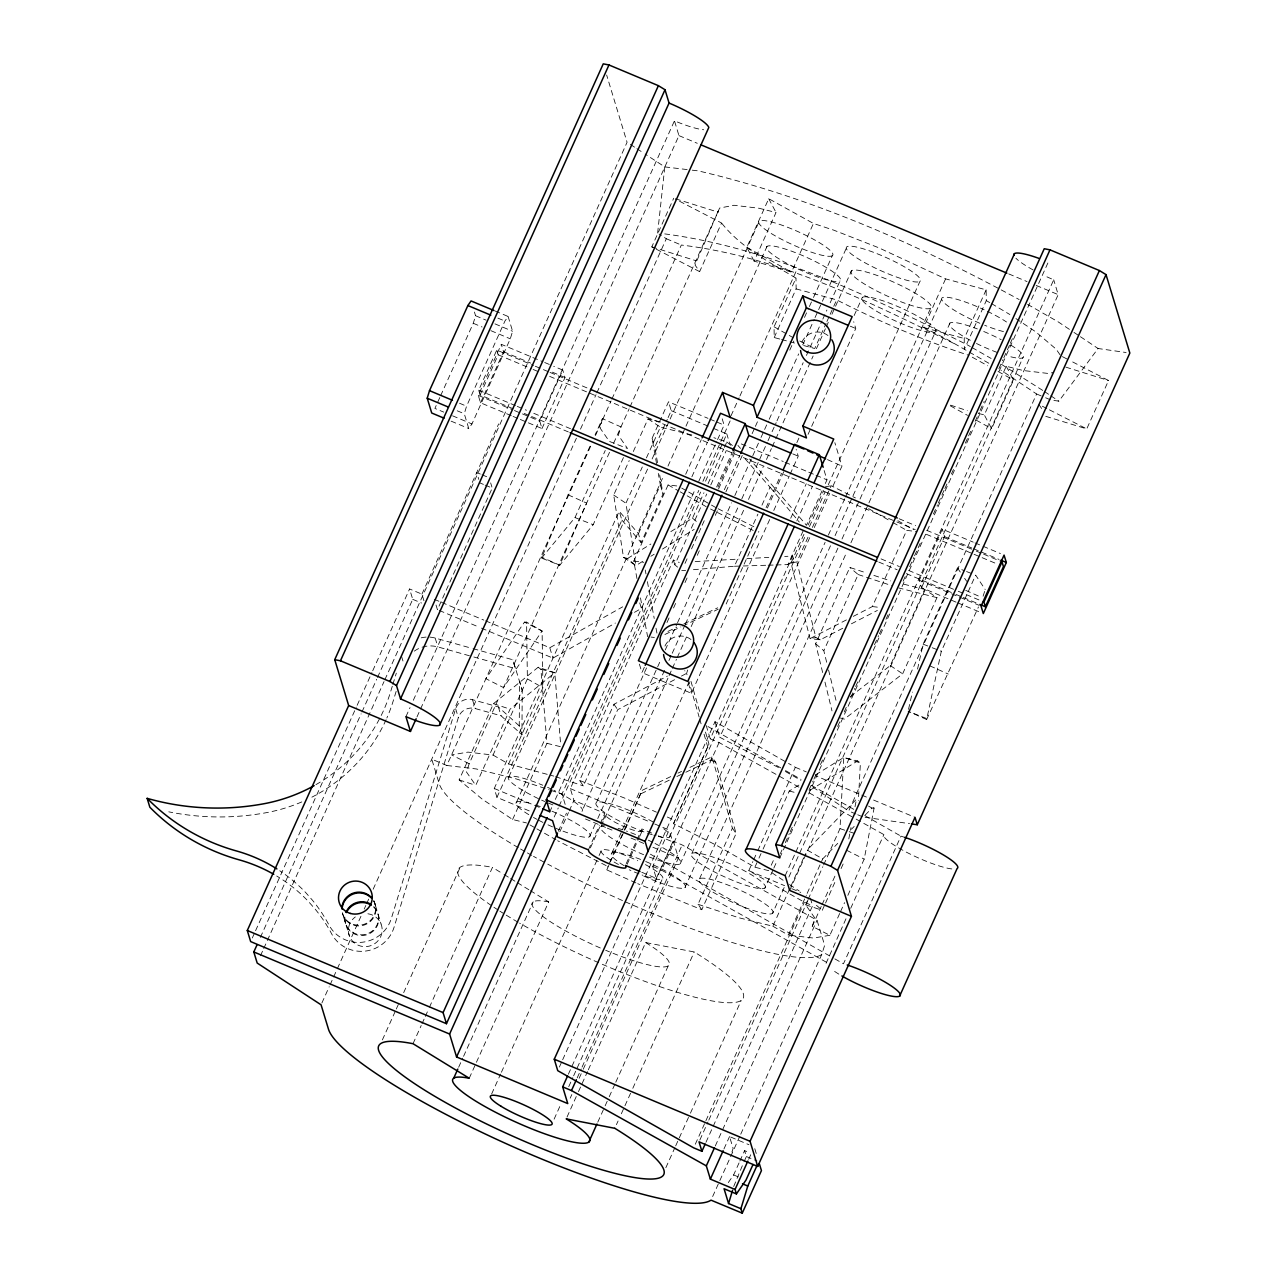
<?xml version="1.0" encoding="UTF-8"?>
<svg xmlns="http://www.w3.org/2000/svg" width="1277" height="1277" viewBox="0 0 1277 1277"><rect width="100%" height="100%" fill="white"/><g stroke="black" fill="none" stroke-linecap="round" stroke-linejoin="round"><path stroke-width="0.75" stroke-dasharray="5 3.75" d="M521.942 734.754L519.244 725.879L519.563 681.343L522.229 690.155L521.942 734.754L501.063 715.79L475.188 708.543A13.536 13.185 -16.9 0 0 458.347 717.626L394.034 927.357A33.856 32.963 -16.9 0 1 365.062 951.126A33.856 32.963 -16.9 0 1 331.924 934.365A154.278 150.207 -16.9 0 0 315.132 909.08L308.411 901.466A154.278 150.207 -16.9 0 0 276.71 876.022M823.649 864.912L839.995 828.629L843.794 757.469L857.665 760.932L860.395 762.944L858.399 800.503M657.623 233.068L664.806 166.92L645.124 154.054M848.806 838.909L850.993 827.56M855.015 806.761L856.468 799.194L807.16 850.035L822.691 858.91L837.744 843.363M847.848 895.385L864.194 859.102L874.106 808.07L870.579 806.298M908.522 709.342L912.385 692.086M917.54 669.084L923.127 644.167L957.463 567.994L964.742 570.835M926.288 718.392L908.091 711.257L926.639 719.542L941.325 651.286L975.66 575.113L985.221 589.559M440.613 395.742L473.272 323.289L475.555 315.738L474.437 312.035M508.118 316.473L512.588 331.254L510.289 338.82L471.947 423.948L468.771 428.545L464.285 413.748L466.568 406.198L504.926 321.07L508.118 316.473L494.007 310.55M733.7 1186.525L743.262 1163.491M392.278 686.292L390.554 691.926A161.844 157.566 -16.9 0 1 381.057 715.774M392.869 684.408L396.317 673.139M396.141 691.4L393.252 700.802A161.844 157.566 -16.9 0 1 386.867 717.993M519.244 725.879L498.365 706.915L472.49 699.668A13.536 13.185 -16.9 0 0 455.65 708.751L391.337 918.482A33.856 32.963 -16.9 0 1 362.365 942.234A33.856 32.963 -16.9 0 1 329.227 925.49A154.278 150.207 -16.9 0 0 312.434 900.205L305.714 892.591A154.278 150.207 -16.9 0 0 279.775 870.77M609.528 452.313L469.186 763.758L466.52 772.058L475.746 785.355L510.066 709.166L554.777 672.724L538.176 667.248L493.465 703.691L459.145 779.88L482.323 799.242L512.62 819.499L526.507 822.947M602.425 418.648L600.126 428.114L609.337 441.395L627.534 448.53L618.323 435.234L620.973 426.917L602.425 418.648L595.066 434.962M986.131 289.847L964.215 338.485L964.374 349.275L986.291 300.638L986.131 289.847L945.603 278.865L878.464 247.658L833.801 230.179L813.433 223.459L791.517 272.097L754.116 261.131L776.033 212.493L759.001 208.247L733.956 205.278L719.605 208.055L695.039 264.993L699.636 271.634L721.569 222.996L675.421 199.116M635.914 882.886L606.783 869.876L607.868 866.492M624.772 829.97L642.203 790.303L670.824 776.56M687.696 669.978L686.611 673.362L687.696 677.177M768.786 870.675L754.899 867.211L716.812 845.454L673.538 823.681L708.958 744.108L705.143 730.811M673.538 823.681L708.958 744.108M685.845 772.234L710.874 760.198L711.959 756.814L715.711 762.241L736.111 833.514L701.791 909.703L637.734 883.684M839.675 913.518L829.874 935.291L812.236 926.416L814.886 918.099L805.675 904.818L807.303 901.195M983.098 596.199L984.695 591.219M826.075 963.305L846.651 917.301M856.133 819.1L883.892 834.615L883.556 835.669A40.625 7.071 24.2 0 0 912.049 854.999A40.625 7.071 24.2 0 0 952.53 869.014M731.944 1152.03L733.126 1148.39L729.534 1136.562L748.945 1144.703M623.447 457.597L593.198 524.703L559.741 565.216L541.544 558.097L568.089 494.822L590.98 444.045M822.643 672.532L815.62 643.752L849.828 567.451L866.492 572.958M416.956 716.972L678.949 135.617L674.464 120.82A40.625 7.071 24.3 0 0 703.675 129.759M439.799 397.546L434.898 408.417L443.726 412.104M513.194 408.8L480.12 394.944L478.683 390.203L496.769 350.074L533.515 365.477M511.263 415.663L480.535 402.782L478.284 395.391L501.302 344.311L542.885 361.742M480.12 394.944L498.206 354.814L496.769 350.074M480.535 402.782L503.553 351.718L501.302 344.311M252.303 937.972L254.761 932.513M255.576 930.694L356.331 707.123M357.145 705.303L371.894 672.58M372.724 670.76L409.582 588.968L421.937 594.14L424.028 601.052M260.364 937.414L361.12 713.843M361.934 712.023L376.683 679.3M377.497 677.48L412.726 599.328L409.582 588.968M421.937 594.14L498.653 423.916M260.46 955.787L262.902 950.343M263.732 948.524L384.026 681.599M384.84 679.779L627.071 142.274L606.655 75.056M491.406 489.905L437.436 609.688L435.856 604.5M405.942 716.652L410.029 707.57M413.317 700.291L674.464 120.82M520.314 419.463L541.991 428.545L539.756 421.155L562.758 370.075L553.723 366.291M541.991 428.545L565.009 377.481L562.758 370.075M699.636 271.634L651.797 246.876L673.713 198.238M321.884 1003.004L329.211 986.738M330.025 984.934L336.537 970.488M337.351 968.684L360.944 916.311M364.2 909.08L365.829 905.473M366.643 903.669L369.085 898.242M373.155 889.223L576.406 438.203M580.492 429.136L596.024 394.689M596.838 392.869L666.307 238.735L659.076 234.01M518.223 847.625A211.28 36.746 24.3 0 1 439.224 783.759L431.77 759.177L446.79 765.482L591.443 444.508M595.513 435.441L611.044 400.994M611.859 399.174L681.327 245.04C778.906 256.645 868.935 301.611 956.074 344.535M541.544 558.097L575.001 517.584L605.25 450.478M613.614 443.247L629.13 408.832M629.944 407.028L719.605 208.055M469.186 763.758L451.547 754.883L468.005 752.121L493.05 755.074L527.385 678.901L526.587 622.122L524.464 622.122L485.883 678.694L503.505 687.569L542.102 630.998L526.587 622.122M642.523 561.465L635.85 565.599L623.495 557.347L613.694 495.045L629.226 460.582M633.312 451.515L648.014 418.872L663.162 422.639M529.237 810.895L496.961 797.359L494.263 788.484L619.201 511.231L638.436 533.754L641.134 542.629L663.05 493.991L659.251 472.522M656.554 463.647L652.084 438.282L668.525 401.792L707.969 418.329M382.382 1039.909L395.487 1010.825M396.301 1009.006L398.759 1003.562M403.676 992.644L460.199 867.227M493.05 755.074L508.581 763.949L542.917 687.76L542.102 630.998L524.464 622.122M496.961 797.359L621.899 520.106L619.201 511.231M657.543 462.769L654.782 447.158L667.312 419.367M668.094 417.627L671.223 410.667L668.525 401.792M754.116 261.131L746.806 247.339L768.722 198.701L813.433 223.459M508.9 776.783L648.03 468.052M652.116 458.97L669.308 420.835M670.122 419.032L759.32 221.081M516.578 802.084L663.896 475.204M667.983 466.121L685.174 427.987M685.988 426.167L767.014 246.381M638.436 533.754L660.353 485.116L658.278 473.4M512.62 819.499L546.955 743.31L540.905 669.26L538.176 667.248M413.014 1043.708L421.202 1025.527M422.017 1023.707L424.475 1018.264M425.305 1016.444L428.577 1009.165M429.391 1007.345L492.475 867.386L502.388 873.484M636.952 578.545L633.759 561.098L668.094 484.925L678.295 486.122M685.685 474.278L701.249 439.719M691.879 476.8L707.426 442.305M549.605 812.156L552.303 806.33M555.335 799.418L695.47 488.644M698.742 481.381L716.748 441.443M717.562 439.623L724.107 425.097L721.537 416.653M731.019 415.791L739.128 397.77M739.942 395.966L795.954 271.666M565.168 804.414L562.008 794.007L698.822 490.384M702.925 481.301L730.779 419.479M779.736 339.043L774.213 337.543L774.054 326.768L795.986 278.131C769.68 262.344 740.724 247.467 721.569 222.996M554.186 817.025L558.272 807.958M559.087 806.138L700.626 492.076M705.543 481.174L726.805 433.972L710.666 427.204M569.239 810.879L573.932 800.456L570.34 788.627L673.362 560.012L679.252 562.487M670.84 531.615L692.501 518.159L703.946 492.762M708.033 483.696L723.564 449.233M724.378 447.429L726.836 441.986L713.875 437.708M774.213 337.543L796.13 288.905L795.986 278.131M677.576 567.132L674.815 564.785L706.708 494.007M710.794 484.925L726.342 450.446M674.543 679.731L617.717 709.693L583.381 785.882L579.63 780.47L613.95 704.281L667.344 676.124M558.32 831.215L566.461 813.146M559.837 831.726L568.457 812.619M716.668 486.968L732.168 452.585M718.009 487.144L734.355 450.861M684.999 563.396L687.457 557.953M691.543 548.887L701.36 527.098M702.174 525.294L704.633 519.835M718.536 488.995L734.898 452.697M458.651 1067.253L462.737 1058.154M463.567 1056.334L533.179 901.833M769.68 519.531L691.384 693.283L641.964 672.58L644.406 667.153M724.346 489.761L739.846 455.362M646.545 667.919L581.881 811.39A40.625 7.071 24.3 0 0 553.963 790.287M666.993 622.522L669.451 617.078M673.554 607.996L675.996 602.552M684.999 582.567L687.457 577.124M697.274 555.335L699.732 549.876M715.28 515.381L717.738 509.938M725.927 491.773L742.288 455.442M752.121 433.653L754.563 428.21M755.393 426.39L757.836 420.947M789.761 350.121L793.847 341.039M804.494 317.43L808.58 308.348M809.395 306.528L812.683 299.265M813.497 297.461L832.317 255.687A40.625 7.071 24.3 0 0 783.631 225.79A40.625 7.071 24.3 0 0 771.531 233.675A40.625 7.071 24.3 0 0 832.317 255.687M469.234 1078.235L548.695 901.913L530.498 890.739M596.519 802.483L661.183 659.012M665.269 649.929L676.73 624.501M677.544 622.697L731.561 502.835M734.834 495.572L760.198 439.272M761.028 437.452L768.387 421.107M769.201 419.303L798.668 353.921M802.754 344.838L814.215 319.41M815.029 317.59L821.59 303.064M822.404 301.26L846.954 246.78M589.575 836.69L596.934 820.345M597.764 818.525L665.684 667.807M668.956 660.544L671.415 655.085M672.229 653.265L684.504 626.033M685.334 624.214L738.521 506.171M741.793 498.908L767.174 442.608M767.988 440.804L771.26 433.542M772.074 431.722L776.177 422.639M776.991 420.819L803.169 362.716M806.441 355.437L822.005 320.942M822.819 319.122L826.905 310.04M830.178 302.777L840.011 280.988A40.625 7.071 24.3 0 0 791.309 251.09A40.625 7.071 24.3 0 0 779.209 258.976A40.625 7.071 24.3 0 0 840.011 280.988M588.378 849.875L599.344 825.565M600.126 823.825L604.819 813.401L573.932 800.456M803.68 345.54L814.742 348.525L826.107 323.304M826.921 321.517L829.348 316.105M830.162 314.302L836.658 299.887C879.294 321.485 923.383 340.464 968.828 355.309M590.389 847.88L602.137 821.829M602.92 820.089L605.266 814.886L604.819 813.401M601.164 826.331L668.286 677.417M669.1 675.613L671.558 670.154M672.372 668.334L676.459 659.267M677.273 657.447L687.92 633.839M691.192 626.576L744.395 508.533M748.482 499.451L763.215 466.759M766.487 459.497L771.388 448.61M772.218 446.79L813.13 355.98M816.402 348.717L825.405 328.748M826.235 326.928L828.677 321.485M831.95 314.222L851.599 270.628M491.645 1093.942L500.6 1074.069M501.414 1072.265L598.274 857.346M599.089 855.542L601.531 850.115M693.443 569.686L734.435 566.254L757.899 514.152M761.954 505.181L770.047 487.207L742.975 456.4M766.088 507.687L781.588 473.304M611.891 853.084L621.723 831.279M622.538 829.475L688.83 682.365M767.397 508.038L783.759 471.708M796.848 442.656L799.306 437.213M854.137 315.531L862.326 297.381M609.512 862.853L623.399 832.029M624.214 830.21L642.203 790.303M726.15 604.021L758.841 531.471M606.783 869.876L623.958 831.79M773.766 510.481L789.266 476.082M790.08 474.278L798.237 456.176L796.178 449.408M808.07 434.34L855.766 328.492L853.722 321.74M626.225 863.683L641.884 828.949L656.41 835.03M627.167 864.306L639.202 837.361M639.697 836.515L642.331 830.417L641.884 828.949M790.702 518.239L806.25 483.744M796.864 520.888L812.427 486.329M559.39 1067.029L561.848 1061.57M562.662 1059.75L715.024 721.681L786.808 762.449M776.065 564.961L787.957 564.594L803.616 529.843M641.788 872.271L656.314 878.368L652.755 866.46L669.164 830.05L652.691 823.138M798.891 787.127L719.079 742.544L710.267 738.856L792.666 556.006L784.701 556.469M822.069 490.751L806.505 525.294L749.583 458.97M825.341 483.488L826.985 479.849L823.713 469.074M842.756 628.252L820.233 639.825L810.033 638.612L791.006 563.029L804.079 534.009M808.165 524.943L823.697 490.48M669.515 837.089L805.516 535.478M809.458 526.539L825.006 492.044M828.278 484.781L919.935 281.387A40.625 7.071 24.3 0 0 871.249 251.473A40.625 7.071 24.3 0 0 859.15 259.375A40.625 7.071 24.3 0 0 919.935 281.387M820.233 639.825L815.875 637.494L796.848 561.912L808.293 536.516M812.38 527.449L831.183 485.723L855.414 497.918M778.475 767.525L719.765 737.292L810.193 536.627M814.263 527.593L829.747 493.241M833.003 486.01L841.958 466.121L834.839 442.656M656.314 878.368L672.756 841.894L669.164 830.05M568.377 1074.228L673.362 841.24L682.189 844.943L817.025 920.238L824.655 945.331L821.718 954.526L740.325 1135.125M826.411 962.235L661.566 870.164L719.079 742.544M554.106 1119.163L560.603 1104.717M568.744 1086.663L572.814 1077.628M573.628 1075.825L662.348 878.959M577.188 1077.916L581.258 1068.897M582.073 1067.077L682.189 844.943M570.196 1098.172L571.825 1094.549M579.151 1078.299L582.408 1071.068M583.222 1069.264L678.438 857.952L673.362 841.24M680.242 863.827L825.102 542.39M828.374 535.127L844.736 498.812M845.55 496.992L930.678 308.124A44.025 7.662 24.3 0 0 877.922 275.736A44.025 7.662 24.3 0 0 864.816 284.276A44.025 7.662 24.3 0 0 930.678 308.124M567.02 1117.056L577.667 1093.431M578.481 1091.612L587.5 1071.611M588.314 1069.807L645.651 942.554L694.241 951.972A156.433 27.2 24.3 0 1 734.722 1002.461A156.433 27.2 24.3 0 1 600.429 963.481M988.845 363.259L945.331 338.389L923.686 327.503L945.603 278.865M691.831 853.467L830.96 544.752M835.062 535.67L852.238 497.535M853.068 495.715L942.266 297.764M684.887 887.691L837.92 548.088M842.022 539.006L859.213 500.871M860.028 499.052L935.323 331.988A40.625 7.071 24.3 0 0 886.621 302.09A40.625 7.071 24.3 0 0 874.522 309.976A40.625 7.071 24.3 0 0 935.323 331.988M699.525 878.768L846.843 551.887M850.929 542.805L868.121 504.67M868.935 502.851L949.944 323.065M597.764 1122.18L604.324 1107.638M605.138 1105.834L608.427 1098.555M609.241 1096.735L614.971 1084.013M615.785 1082.194L668.222 965.859M701.791 909.703L698.024 904.292L732.391 828.15L711.959 756.814L688.702 767.988M826.65 662.236L823.825 650.711L858.16 574.538L849.828 567.451M616.424 1124.654L618.068 1121.03M621.34 1113.752L631.987 1090.127M632.817 1088.307L694.241 951.972M705.973 1142.276L812.603 905.68L804.366 902.216L748.785 870.659L752.871 861.592M753.685 859.772L756.958 852.525M757.772 850.705L795.363 767.301L788.516 763.423M754.899 867.211L758.171 859.964M758.985 858.144L762.257 850.881M763.087 849.077L789.234 791.038L799.163 784.924M853.323 616.36L872.367 606.559L906.702 530.386L916.902 531.599M771.244 865.231L774.5 857.968M764.827 888.09A40.625 7.071 24.3 0 0 716.142 858.176A40.625 7.071 24.3 0 0 704.026 866.077A40.625 7.071 24.3 0 0 764.827 888.09L773.016 869.924M773.83 868.105L777.102 860.842M780.375 853.579L782.019 849.939M785.291 842.676L789.378 833.594M790.192 831.79L792.65 826.331M809.027 790.016L813.114 780.933M813.928 779.114L816.386 773.67M820.472 764.588L822.931 759.145M837.664 726.453L840.122 721.01M844.209 711.928L846.667 706.484M850.753 697.402L854.856 688.319M855.67 686.499L858.128 681.056M874.49 644.741L878.576 635.659M879.406 633.839L881.864 628.396M885.951 619.313L888.409 613.87M903.142 581.179L905.585 575.719M909.687 566.653L913.773 557.57M914.587 555.75L920.318 543.044M933.423 513.977L937.51 504.894M938.324 503.09L944.054 490.368M944.868 488.564L947.326 483.105M951.413 474.022L953.871 468.579M965.332 443.151L967.79 437.708M968.604 435.888L971.063 430.445M975.149 421.362L979.251 412.279M980.066 410.46L984.152 401.393M998.885 368.702L1002.972 359.619M1003.802 357.799L1009.532 345.093M1010.346 343.274L1012.805 337.83M779.784 857.873L1048.305 262.04M1006.228 366.276L1013.539 380.051L991.622 428.689L984.312 414.913L1006.228 366.276L1023.26 370.522L1048.321 373.475L1053.701 372.437M785.179 875.639L795.012 853.834M795.826 852.014L1053.701 279.807A40.625 7.071 24.3 0 1 1044.011 275.481M956.058 602.137L921.547 587.659L919.296 580.269L942.314 529.189L973.202 542.134M772.521 913.39A40.625 7.071 24.3 0 0 723.82 883.476A40.625 7.071 24.3 0 0 711.72 891.378A40.625 7.071 24.3 0 0 772.521 913.39L785.61 884.322M788.883 877.06L1022.941 357.672M921.547 587.659L944.565 536.595L942.314 529.189M698.024 904.292L738.776 917.732L772.84 926.224L790 888.122M790.814 886.318L805.532 853.659M850.402 696.572L890.292 665.572L924.628 589.399L936.983 597.636L902.647 673.825L844.336 719.143L840.33 717.961M789.681 890.436L1058.186 294.636L1053.701 279.807M665.844 1167.705L674.863 1147.704M675.677 1145.884L689.596 1114.981M690.426 1113.177L741.203 1000.466M772.84 926.224L788.356 935.083L806.346 895.177M807.16 893.373L822.691 858.91M695.295 1144.24L705.064 1122.563M705.878 1120.759L804.366 902.216M808.118 899.375L822.835 866.732M699.844 1140.026L707.985 1121.972M708.799 1120.152L808.102 899.822M855.909 814.008L848.694 810.975L1036.605 393.986L1000.929 370.154M812.236 926.416L821.239 906.462M822.053 904.659L835.972 873.835M715.28 1145.996L721.792 1131.55M722.606 1129.746L817.025 920.238M805.675 904.818L822.276 910.293L824.719 904.85M825.549 903.031L836.164 879.454M841.08 868.568L843.522 863.14M723.947 1148.965L729.534 1136.562M840.489 911.714L844.576 902.647M712.646 1196.533L739.511 1136.945M926.639 719.542L978.485 606.942M850.705 908.314L883.892 834.615M728.305 1182.598L733.621 1174.936L739.112 1162.772M739.894 1161.032L744.587 1150.609L749.886 1152.828M744.044 1161.751L746.391 1156.531L744.587 1150.609M748.657 1159.324L751.052 1154.009M904.691 837.377L900.971 836.148L843.474 963.784L834.855 958.883M1045.783 416.334L1086.743 428.896L1108.548 380.53L1070.956 361.056M623.495 557.347L627.518 558.528L635.85 565.599L625.906 503.218L642.315 466.983M646.417 457.916L660.369 427.125L694.433 435.617M1045.64 397.77L1051.067 400.052L1058.841 401.154L1098.076 348.509L1126.106 352.516M851.44 829.236L854.185 826.427M865.136 815.125L871.983 808.054L874.106 808.07M627.518 558.528L650.839 544.034M650.855 556.277L654.175 554.218M662.508 549.046L694.177 529.38M787.957 564.594L794.118 560.779L792.666 556.006M815.684 774.756L843.794 757.469L860.395 762.944M809.73 790.415L857.665 760.932M485.611 620.845L549.78 647.742L622.649 606.846M481.429 628.124L552.941 658.102L615.386 623.048M634.461 612.337L641.405 608.443L638.771 599.823M681.439 676.092L686.611 673.362L684.727 670.664M846.396 619.92L810.033 638.612L815.875 637.494M851.408 623.799L877.379 610.438M677.975 773.128L681.551 771.42M641.118 793.687L669.739 779.96M676.89 776.512L684.057 773.08M667.951 631.413L676.842 627.199M683.945 623.83L717.706 607.804M664.918 634.493L680.912 626.911M682.684 626.065L718.217 609.209M825.341 486.856L831.183 485.723M791.006 563.029L796.848 561.912M829.874 935.291L813.417 938.052L788.356 935.083M681.726 570.659L685.637 570.324M695.167 561.577L738.936 559.071M746.901 558.624L768.786 557.379M734.435 566.254L766.152 565.264M768.131 565.2L774.085 565.025M664.742 233.899C771.899 247.961 870.994 297.158 966.881 344.598L970.344 346.578M664.806 166.92L690.25 169.937M692.23 170.176L698.136 170.863C810.863 197.089 917.812 244.434 1019.158 299.552M633.759 561.098L643.816 562.295M872.367 606.559L879.167 607.373M650.999 637.063L654.399 637.462M446.79 765.482L476.305 768.962L516.419 778.97L549.238 789.793M865.072 817.312L909.543 823.649M978.629 413.493L984.312 414.913M903.813 584.196L924.628 589.399M936.983 597.636L898.896 587.979M540.905 669.26L554.777 672.724L560.683 744.826M789.234 791.038L796.178 792.762M546.955 743.31L560.842 746.774M508.581 763.949L553.755 776.097M796.13 288.905L836.658 299.887M923.686 327.503L964.215 338.485M781.588 339.538L794.47 343.034M421.202 637.83A27.088 26.37 -16.9 0 1 435.186 638.053L471.165 648.125M473.049 648.652L512.811 659.778L522.229 690.155M414.291 651.126A27.088 26.37 -16.9 0 1 437.883 646.928L471.963 656.474M473.863 657.001L515.509 668.669L512.811 659.778M675.581 198.813L718.281 212.205M1065.848 367.137L1108.548 380.53M651.797 246.876L696.364 260.843M950.615 405.16L967.28 410.667M873.899 575.4L890.564 580.907M858.16 574.538L891.49 585.536M493.465 703.691L510.066 709.166M839.995 828.629L847.385 831.072M849.221 831.678L856.596 834.104M555.607 776.719L583.381 785.882M551.057 790.399L562.008 794.007M459.145 779.88L475.746 785.355M966.561 571.553L972.02 573.692M923.127 644.167L930.406 647.024M932.226 647.726L941.325 651.286M575.001 517.584L593.198 524.703M579.63 780.47L624.277 797.949L656.426 812.156M866.397 797.056L815.444 775.714M873.596 800.056L915.018 817.344M678.949 135.617L697.274 143.295M1008.718 273.901L1027.043 281.579M1036.206 285.425L1058.186 294.636M666.307 238.735L681.327 245.04M1036.605 393.986L1043.836 397.019M850.274 326.194L855.766 328.492M497.87 318.117L504.926 321.07M475.555 315.738L486.138 320.176M494.949 323.863L512.588 331.254M709.773 419.079L715.152 421.346M716.94 422.096L724.107 425.097M792.746 453.878L798.237 456.176M473.272 323.289L482.083 326.992M490.895 330.679L510.289 338.82M671.223 410.667L708.879 426.454M741.33 443.949L783.248 461.508M785.068 462.274L806.936 471.436M808.756 472.203L814.231 474.501M816.051 475.267L826.985 479.849M544.688 362.508L551.919 365.525M975.005 542.901L1000.45 553.564M503.553 351.718L530.673 363.083M552.366 372.166L565.009 377.481M944.565 536.595L971.813 548.025M973.633 548.775L999.061 559.438M535.35 366.26L548.216 371.639M550.052 372.421L588.633 388.591M899.12 518.749L915.657 525.693M926.687 530.306L974.447 550.339M976.298 551.105L981.805 553.42M983.641 554.186L1002.014 561.896M498.206 354.814L531.28 368.686M533.116 369.452L538.623 371.767M549.653 376.38L895.049 521.176M896.885 521.958L915.258 529.652M926.288 534.281L972.212 553.532M974.064 554.298L996.108 563.54M478.683 390.203L515.429 405.607M517.265 406.389L526.459 410.236M533.802 413.317L570.548 428.721M881.05 558.879L899.423 566.589M908.601 570.436L956.377 590.469M958.213 591.235L983.928 602.01M524.224 413.429L529.732 415.743M531.567 416.51L568.313 431.913M878.815 562.072L897.188 569.781M906.367 573.628L954.142 593.661M955.978 594.428L961.485 596.742M963.321 597.508L978.022 603.67M478.284 395.391L512.636 409.789M514.439 410.54L528.901 416.605M530.705 417.356L539.756 421.155M919.296 580.269L957.447 596.263M959.266 597.013L979.251 605.394M513.083 416.43L518.494 418.696M957.878 602.904L979.682 612.034M459.512 403.229L466.568 406.198M457.214 410.795L464.285 413.748M452.553 415.807L471.947 423.948M451.116 421.155L468.771 428.545M480.264 474.022L476.736 472.554L478.827 479.45M482.02 474.773L487.319 476.991M479.881 482.898L483.408 484.382M485.164 485.116L492.236 488.085L490.655 482.898M434.292 599.328L439.783 601.627M441.619 602.393L483.791 620.079M412.726 599.328L421.554 603.031M439.272 610.454L479.593 627.358M795.363 767.301L806.314 771.883M857.729 814.758L863.14 817.041M710.874 760.198L715.711 762.241M570.34 788.627L650.871 822.372M748.785 870.659L784.621 885.679M791.804 888.696L800.759 892.447M658.23 835.797L672.756 841.894M585.489 818.988L605.537 827.4M607.357 828.15L612.832 830.449M631.061 838.095L643.816 843.443M652.93 847.258L678.438 857.952M494.263 788.484L540.889 808.022M652.755 866.46L661.566 870.164M746.391 1156.531L756.974 1160.969M733.621 1174.936L740.692 1177.889M965.715 590.341L980.88 597.109M568.089 494.822L586.638 503.106L559.741 565.216L541.193 556.948M929.959 665.892L948.236 674.048M667.344 817.041L674.623 820.297M827.464 459.608L841.958 466.121M799.769 340.991L814.742 348.525M718.121 508.757L754.468 527.05M710.539 509.012L715.727 511.614M717.466 512.492L753.813 530.785M846.619 850.259L864.194 859.102M606.144 865.614L557.666 840.745M1042.335 406.214L1047.667 408.927M1049.439 409.837L1086.743 428.896M1062.416 356.634L1069.248 360.178M972.276 357.209L987.744 365.781M998.071 371.479L1013.539 380.051M746.806 247.339L791.517 272.097M950.359 405.847L967.551 415.36M976.155 420.133L991.622 428.689M809.299 792.937L854.409 818.142M707.937 726.517L783.775 769.584M785.499 770.558L801.014 779.369M811.342 785.243L854.441 809.714M864.768 815.588L900.971 836.148M650.408 854.185L833.131 957.91M1027.586 304.373L1057.931 321.708L1072.393 331.35M986.291 300.638L989.755 302.601M991.479 303.591L1009.884 314.541M972.068 347.567L991.128 358.454M1001.535 364.392L1042.782 390.443M774.054 326.768L793.097 337.639M897.859 520.713L913.438 529.62M868.615 508.629L891.123 521.479M892.846 522.469L906.702 530.386M681.758 488.101L686.962 491.07M688.686 492.06L716.381 507.879M668.094 484.925L678.47 490.847M680.21 491.837L685.398 494.806M687.138 495.795L706.181 506.666M868.536 806.09L871.983 808.054M785.371 771.468L800.887 780.343M527.385 678.901L542.917 687.76M529.971 824.926L535.159 827.895M536.899 828.885L555.942 839.771M504.048 874.49L509.012 877.538M510.656 878.56L515.621 881.609M517.281 882.615L528.854 889.734M630.359 144.413L635.276 147.621M636.92 148.707L643.48 152.985M812.97 787.239L848.694 810.975M1073.989 332.419L1078.81 335.643M1080.422 336.713L1098.076 348.509M1015.933 318.596L1035.647 331.749L1056.095 349.116L1060.708 355.756M1044.394 391.512L1049.215 394.721M1050.811 395.79L1058.841 401.154M648.014 418.872L660.369 427.125M890.292 665.572L902.647 673.825M613.694 495.045L625.906 503.218M771.978 872.798L783.136 880.268M789.521 884.53L799.099 890.915M732.375 445.529L729.614 443.183L726.805 433.972M726.836 441.986L733.78 447.876M692.501 518.159L698.056 522.884M815.62 643.752L823.825 650.711M816.434 905.329L822.276 910.293M737.93 445.402L740.516 448.419M621.899 520.106L641.134 542.629M770.047 487.207L799.306 522.054M1038.792 404.394L1042.479 409.709M957.463 567.994L960.527 572.415M964.63 578.321L966.673 581.274M732.391 828.15L736.111 833.514M613.95 704.281L617.717 709.693M768.722 198.701L776.033 212.493M810.304 898.098L812.603 905.68M652.084 438.282L654.782 447.158M660.353 485.116L663.05 493.991M673.362 560.012L674.815 564.785M715.024 721.681L719.765 737.292M706.213 725.528L710.267 738.856M688.287 683.147L691.384 693.283M639.394 664.12L641.964 672.58M754.787 1148.693L756.942 1155.797M549.78 647.742L552.941 658.102M498.365 706.915L501.063 715.79M472.49 699.668L475.188 708.543M435.186 638.053L437.883 646.928M455.65 708.751L458.347 717.626M401.505 656.218L403.66 663.322M374.081 900.955L375.199 904.659M375.422 905.393L381.041 923.957M345.237 922.313L342.539 913.438A16.936 16.489 -16.9 0 0 364.967 924.787A16.936 16.489 -16.9 0 0 373.874 901.386M346.147 925.202L349.515 936.296M690.969 681.391L700.227 713.699M688.239 679.077L699.142 717.083M699.7 718.983L701.328 724.682M704.058 734.195L707.873 747.492M828.55 669.93L836.547 702.589M824.974 682.11L831.981 710.89M645.252 570.037L645.97 573.916M647.407 581.673L654.223 618.483M656.011 628.172L657.096 633.999M640.495 597.907L647.599 636.664M598.642 962.698A156.433 27.2 24.3 0 1 519.611 923.143M517.999 922.202A156.433 27.2 24.3 0 1 499.866 911.155M498.094 910.022A156.433 27.2 24.3 0 1 493.002 906.654M491.358 905.537A156.433 27.2 24.3 0 1 492.475 867.386M645.651 942.554A75.167 13.073 24.3 0 1 665.955 966.689A75.167 13.073 24.3 0 1 605.697 950.28M600.318 947.981A75.167 13.073 24.3 0 1 538.112 912.576A75.167 13.073 24.3 0 1 548.695 901.913M645.428 864.609A33.856 5.89 24.3 0 1 662.843 878.337A33.856 5.89 24.3 0 1 642.108 875.032M638.995 873.867A33.856 5.89 24.3 0 1 629.322 869.813M618.435 864.465A33.856 5.89 24.3 0 1 602.552 849.748A33.856 5.89 24.3 0 1 637.766 860.746M801.924 342.06A16.936 16.489 -16.9 0 1 827.975 335.532M373.634 900.652A16.936 16.489 -16.9 0 1 364.743 924.037A16.936 16.489 -16.9 0 1 342.316 912.704M373.618 906.957A16.936 16.489 -16.9 0 1 367.297 934.62A16.936 16.489 -16.9 0 1 345.221 916.71M821.718 954.526A211.28 36.746 24.3 0 1 624.325 901.37M622.506 900.572A211.28 36.746 24.3 0 1 547.737 864.13M544.146 862.198A211.28 36.746 24.3 0 1 533.515 856.356M531.775 855.382A211.28 36.746 24.3 0 1 526.603 852.461M524.895 851.504A211.28 36.746 24.3 0 1 519.883 848.598M1033.093 269.91A40.625 7.071 24.3 0 1 1015.901 258.209M367.904 913.773A16.936 16.489 -16.9 0 1 380.722 936.6A16.936 16.489 -16.9 0 1 354.671 943.144A16.936 16.489 -16.9 0 1 355.325 916.934M664.934 646.066A16.936 16.489 -16.9 0 1 690.985 639.522M642.331 830.417A20.32 3.528 24.3 0 1 625.155 827.097A20.32 3.528 24.3 0 1 605.266 814.886M838.829 974.128A40.625 7.071 24.2 0 1 832.381 969.818M655.037 843.49A44.025 7.662 24.3 0 1 680.833 863.188A44.025 7.662 24.3 0 1 648.844 856.819M643.624 854.696A44.025 7.662 24.3 0 1 604.468 825.692M618.1 828.342A44.025 7.662 24.3 0 1 627.486 831.439M630.854 832.684A44.025 7.662 24.3 0 1 636.042 834.743M648.269 840.154A44.025 7.662 24.3 0 1 653.377 842.644M552.909 804.909A40.625 7.071 24.3 0 1 541.608 800.12M538.399 798.636A40.625 7.071 24.3 0 1 508.294 777.517A40.625 7.071 24.3 0 1 542.693 785.211M547.562 787.318A40.625 7.071 24.3 0 1 552.382 789.537M1003.467 331.573A40.625 7.071 24.3 0 1 984.663 325.268M979.842 323.273A40.625 7.071 24.3 0 1 941.66 298.515A40.625 7.071 24.3 0 1 984.152 309.768M987.329 311.269A40.625 7.071 24.3 0 1 1006.515 321.996M551.999 811.198A40.625 7.071 24.3 0 1 590.182 835.11A40.625 7.071 24.3 0 1 555.782 828.262M552.542 826.873A40.625 7.071 24.3 0 1 546.093 823.936M542.948 822.42A40.625 7.071 24.3 0 1 538.351 820.089M536.883 819.307A40.625 7.071 24.3 0 1 533.483 817.44M528.79 814.678A40.625 7.071 24.3 0 1 532.222 803.935M535.542 804.957A40.625 7.071 24.3 0 1 540.889 806.793M1010.745 345.077A40.625 7.071 24.3 0 1 1007.314 355.836M997.114 352.404A40.625 7.071 24.3 0 1 973.218 341.853M970.249 340.289A40.625 7.071 24.3 0 1 949.481 323.528A40.625 7.071 24.3 0 1 977.352 328.923M983.753 331.493A40.625 7.071 24.3 0 1 1001.184 339.682M645.699 861.512A40.625 7.071 24.3 0 1 685.494 886.94A40.625 7.071 24.3 0 1 641.405 874.937M624.102 865.678A40.625 7.071 24.3 0 1 612.433 852.813A40.625 7.071 24.3 0 1 640.878 859.549M663.769 828.805A40.625 7.071 24.3 0 1 653.888 835.238M652.26 834.743A40.625 7.071 24.3 0 1 604.213 812.156A40.625 7.071 24.3 0 1 605.777 802.69A40.625 7.071 24.3 0 1 654.255 822.659M373.985 906.798A16.936 16.489 -16.9 0 1 365.541 934.317A16.936 16.489 -16.9 0 1 345.508 913.773M386.117 719.669A161.844 157.566 -16.9 0 1 311.891 797.167M301.771 801.924A161.844 157.566 -16.9 0 1 266.127 812.715A251.617 244.976 -16.9 0 1 168.787 811.837M379.381 719.047A161.844 157.566 -16.9 0 1 315.754 784.732"/><path stroke-width="1.5" d="M444.061 418.186L431.722 413.014L427.22 398.216L429.503 390.65L467.877 305.538L471.053 300.941L494.007 310.55M257.092 944.693L253.804 951.956L257.188 963.05L321.07 1004.807L328.54 1029.374A211.28 36.746 24.3 0 0 510.002 1145.389A211.28 36.746 24.3 0 0 711.018 1200.157L742.256 1213.15L740.915 1208.712L728.56 1203.525L732.567 1190.308M740.915 1208.712L747.779 1186.03L757.165 1165.183M348.669 705.543L410.444 731.45L405.942 716.652A40.625 7.071 24.3 0 0 439.735 725.081L440.31 723.309A40.625 7.071 24.3 0 0 400.547 698.886L396.508 685.573L665.014 89.741L658.389 85.671L608.969 64.967L603.255 63.85L334.734 659.682L348.669 705.543L247.291 930.502L250.659 941.596L446.455 1023.691L547.274 799.977M410.444 731.45L416.142 718.775M334.734 659.682L340.464 660.784L608.969 64.967M396.508 685.573L389.884 681.503L658.389 85.671M400.547 698.886L669.068 103.054L665.014 89.741M439.735 725.081L708.815 127.477A40.625 7.071 24.3 0 0 669.068 103.054M446.455 1023.691L443.087 1012.597L683.227 479.737M702.079 437.899L722.559 392.438L753.446 405.384L757.038 417.228L806.457 437.931L802.866 426.103L852.174 316.664L802.77 295.945L753.446 405.384M542.677 808.772L549.844 811.789L546.253 799.945L689.436 482.243M708.24 440.501L720.515 413.269L745.225 423.629L748.817 435.457L740.66 453.558M548.918 796.337L551.377 790.878M553.021 787.239L556.293 779.976M560.395 770.877L562.854 765.418M564.482 761.778L567.77 754.499M569.398 750.876L574.331 739.958M575.959 736.318L579.247 729.039M580.875 725.4L585.792 714.497M592.352 699.94L597.269 689.037M603.829 674.479L608.746 663.561M616.951 645.38L620.223 638.101M628.412 619.92L631.7 612.641M635.802 603.542L638.261 598.083M567.563 1076.032L562.678 1086.871L567.754 1103.583L456.575 1056.973L449.6 1034.035L547.147 817.615M456.575 1056.973L557.506 833.019M714.226 492.411L638.372 660.736L687.776 681.455L763.646 513.115M732.982 450.765L745.225 423.629M453.734 1078.155L457.82 1069.072M645.22 665.333L721.904 495.189M757.038 417.228L806.362 307.789L802.77 295.945M783.216 469.681L794.629 444.332L819.339 454.692L823.17 467.27M648.157 851.52L645.077 841.367L788.26 523.682M807.894 480.104L819.339 454.692M705.159 1144.08L701.903 1151.295L693.666 1147.847L557.746 1070.669L554.266 1059.208L794.406 526.347M814.072 482.69L833.737 439.049L802.866 426.103M753.031 1164.48L745.976 1180.108L736.414 1193.915L735.057 1189.478L710.363 1179.118L706.325 1165.869L571.489 1090.558L576.374 1079.719M588.761 1142.181L596.95 1123.999M745.991 849.46L1014.497 253.628M701.903 1151.295L699.03 1141.83L757.708 1166.428L750.062 1141.287L851.44 916.327L789.681 890.436L785.179 875.639A40.625 7.071 24.3 0 1 745.433 851.216A40.625 7.071 24.3 0 1 779.784 857.873L775.746 844.56L1044.251 248.728L1049.981 249.845L1099.401 270.548L1106.026 274.619L1129.842 353.043L917.269 824.75L911.475 823.92M775.746 844.56L781.476 845.661L1049.981 249.845M851.44 916.327L837.552 870.371L830.912 866.317L1099.401 270.548M837.552 870.371L1106.026 274.619M706.325 1165.869L714.466 1147.8M710.363 1179.118L723.149 1150.753M985.365 606.751L1003.451 566.621L1002.014 561.896L983.928 602.01L985.365 606.751L979.858 604.436M1006.324 562.487L983.306 613.551L981.055 606.16L1004.073 555.096L1006.324 562.487L1000.881 560.204M735.057 1189.478L747.843 1161.096M757.708 1166.428L915.018 817.344L917.269 824.75M742.256 1213.15L761.443 1170.594L759.272 1163.491M899.631 996.124L957.111 868.504A40.625 7.071 24.2 0 0 908.426 838.606L904.691 837.377M847.21 964.997L850.929 966.226A40.625 7.071 24.2 0 1 899.95 995.868A40.625 7.071 24.2 0 1 841.894 975.963M745.449 425.193L803.919 449.025M781.476 845.661L830.912 866.317M700.929 144.828L1006.899 273.134M806.362 307.789L848.455 325.427M467.877 305.538L490.815 315.148M748.817 435.457L790.91 453.112M590.469 389.357L897.284 517.983M572.383 429.487L877.363 557.347M570.149 432.68L876.964 561.305M429.503 390.65L452.457 400.276M427.22 398.216L448.403 407.092M340.464 660.784L389.884 681.503M546.253 799.945L645.077 841.367M539.995 815.396L552.542 820.664L557.49 836.93L588.378 849.875L588.825 851.36A20.32 3.528 24.3 0 0 608.698 863.571A20.32 3.528 24.3 0 0 625.89 866.891L625.443 865.423L639.969 871.505M247.291 930.502L443.087 1012.597M554.266 1059.208L750.062 1141.287M253.804 951.956L449.6 1034.035M562.678 1086.871L571.489 1090.558M742.48 1183.811L747.779 1186.03M736.414 1193.915L724.059 1188.743L728.56 1203.525M807.543 450.653L812.97 453.096M816.594 454.724L825.66 458.794M722.559 392.438L730.205 417.595M314.142 785.658A161.844 157.566 -16.9 0 1 263.429 803.84A251.617 244.976 -16.9 0 1 147.158 798.348L149.856 807.224A204.001 198.621 -16.9 0 0 239.102 859.82A154.278 150.207 -16.9 0 1 273.773 874.298M831.838 339.794A16.936 16.489 -16.9 0 1 822.755 364.121A16.936 16.489 -16.9 0 1 800.567 350.536M341.869 908.41A16.936 16.489 -16.9 0 1 371.064 897.188M346.466 912.56A16.936 16.489 -16.9 0 1 371.336 905.201M1013.938 255.384A40.625 7.071 24.3 0 1 1038.808 258.337M694.018 642.602A16.936 16.489 -16.9 0 1 686.451 667.855A16.936 16.489 -16.9 0 1 663.577 654.526M342.092 909.16A16.936 16.489 -16.9 0 1 371.288 897.923M345.987 912.401A16.936 16.489 -16.9 0 1 370.569 904.116M147.158 798.348A204.001 198.621 -16.9 0 0 236.405 850.945A154.278 150.207 -16.9 0 1 276.917 868.919M614.796 1128.293L566.19 1118.875A75.167 13.073 24.3 0 1 573.245 1142.101A75.167 13.073 24.3 0 1 476.289 1101.46A75.167 13.073 24.3 0 1 469.234 1078.235L413.014 1043.708A156.433 27.2 24.3 0 0 427.699 1092.043A156.433 27.2 24.3 0 0 629.481 1176.628A156.433 27.2 24.3 0 0 614.796 1128.293M500.999 1106.249A33.856 5.89 24.3 0 0 551.664 1124.59A33.856 5.89 24.3 0 0 511.087 1099.673A33.856 5.89 24.3 0 0 500.999 1106.249M806.92 351.909A16.936 16.489 -16.9 0 0 830.561 334.702A16.936 16.489 -16.9 0 0 803.824 323.496A16.936 16.489 -16.9 0 0 806.92 351.909M350.521 913.47A16.936 16.489 -16.9 0 0 371.83 893.565A16.936 16.489 -16.9 0 0 343.816 885.711A16.936 16.489 -16.9 0 0 350.521 913.47M669.93 655.899A16.936 16.489 -16.9 0 0 693.571 638.708A16.936 16.489 -16.9 0 0 666.833 627.486A16.936 16.489 -16.9 0 0 669.93 655.899"/></g></svg>
